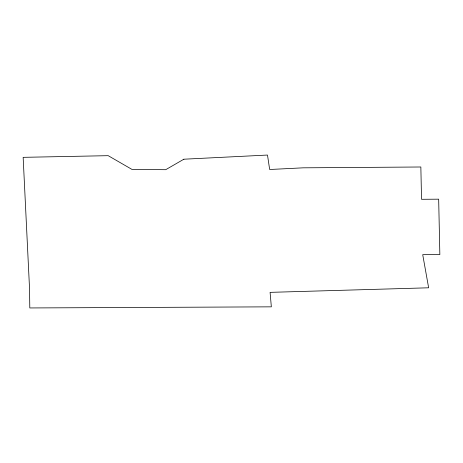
<?xml version="1.0" encoding="UTF-8"?>
<svg xmlns="http://www.w3.org/2000/svg" width="463" height="463" viewBox="0 0 463 463"><rect width="100%" height="100%" fill="white"/><g stroke="black" fill="none" stroke-linecap="round" stroke-linejoin="round"><path stroke-width="0.69" d="M183.869 159.208L165.696 169.701L132.007 169.435L108.186 155.678L23.15 157.339L29.534 288.501L29.8 307.953L271.341 306.842L270.091 292.356L428.645 287.795L422.719 254.673L439.85 254.552L438.669 199.177L421.538 199.298L420.85 166.993L303.224 167.826L269.657 169.499L267.498 155.047L183.869 159.208"/></g></svg>
